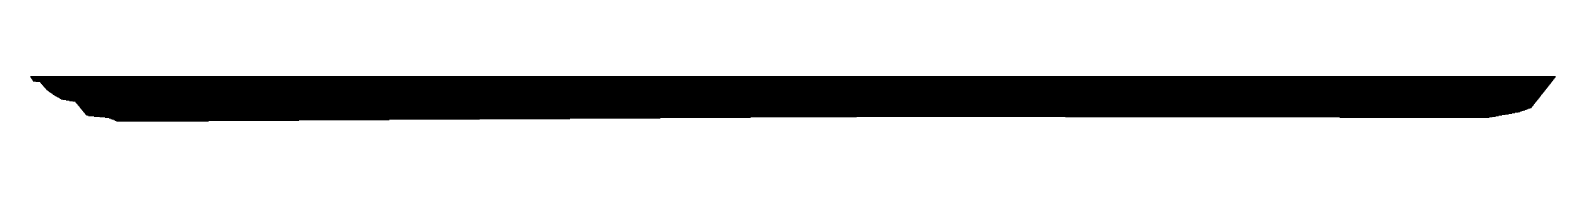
# Model space of a CAD drawing. Header units: inches. Extents: x 0 to 263, y 0 to 8.
import ezdxf

# ---------------------------------------------------------------- set-up
doc = ezdxf.new("R2010")
doc.units = ezdxf.units.IN
doc.header["$MEASUREMENT"] = 0
doc.layers.add('WSZ', color=80, linetype='Continuous')

msp = doc.modelspace()

# ---------------------------------------------------------------- linework, layer by layer
at = {"layer": 'WSZ'}
for p, q in [((263.5, 7.7), (0.5, 7.7)), ((263.42, 7.6), (0.56, 7.6)), ((263.34, 7.5), (0.63, 7.5)), ((263.26, 7.4), (0.7, 7.4)), ((263.18, 7.3), (0.77, 7.3)), ((263.1, 7.2), (0.83, 7.2)), ((263.02, 7.1), (0.9, 7.1)), ((262.95, 7), (0.97, 7)), ((262.87, 6.9), (1.44, 6.9)), ((262.79, 6.8), (2.17, 6.8)), ((262.71, 6.7), (2.26, 6.7)), ((262.63, 6.6), (2.34, 6.6)), ((262.55, 6.5), (2.43, 6.5)), ((262.47, 6.4), (2.52, 6.4)), ((262.39, 6.3), (2.61, 6.3)), ((262.31, 6.2), (2.69, 6.2)), ((262.24, 6.1), (2.78, 6.1)), ((262.16, 6), (2.87, 6)), ((262.08, 5.9), (2.96, 5.9)), ((262, 5.8), (3.05, 5.8)), ((261.92, 5.7), (3.13, 5.7)), ((261.84, 5.6), (3.22, 5.6)), ((261.76, 5.5), (3.31, 5.5)), ((261.68, 5.4), (3.41, 5.4)), ((261.6, 5.3), (3.56, 5.3)), ((261.52, 5.2), (3.7, 5.2)), ((261.45, 5.1), (3.84, 5.1)), ((261.37, 5), (3.98, 5)), ((261.29, 4.9), (4.12, 4.9)), ((261.21, 4.8), (4.27, 4.8)), ((261.09, 4.7), (4.41, 4.7)), ((261.05, 4.6), (4.55, 4.6)), ((260.97, 4.5), (4.72, 4.5)), ((260.89, 4.4), (4.89, 4.4)), ((260.81, 4.3), (5.07, 4.3)), ((260.73, 4.2), (5.24, 4.2)), ((260.66, 4.1), (5.42, 4.1)), ((260.58, 4), (5.59, 4)), ((260.5, 3.9), (5.77, 3.9)), ((260.42, 3.8), (6.06, 3.8)), ((260.34, 3.7), (6.65, 3.7)), ((260.26, 3.6), (7.23, 3.6)), ((260.18, 3.5), (7.81, 3.5)), ((260.1, 3.4), (8.25, 3.4)), ((260.02, 3.3), (8.33, 3.3)), ((259.95, 3.2), (8.42, 3.2)), ((259.87, 3.1), (8.5, 3.1)), ((259.79, 3), (8.58, 3)), ((259.71, 2.9), (8.67, 2.9)), ((259.63, 2.8), (8.75, 2.8)), ((259.55, 2.7), (8.84, 2.7)), ((259.47, 2.6), (8.92, 2.6)), ((259.39, 2.5), (9.01, 2.5)), ((259.31, 2.4), (9.09, 2.4)), ((259.09, 2.3), (9.18, 2.3)), ((258.8, 2.2), (9.26, 2.2)), ((258.5, 2.1), (9.35, 2.1)), ((258.21, 2), (9.43, 2)), ((257.92, 1.9), (9.51, 1.9)), ((257.63, 1.8), (9.58, 1.8)), ((257.34, 1.7), (9.66, 1.7)), ((257.05, 1.6), (9.74, 1.6)), ((256.51, 1.5), (9.82, 1.5)), ((255.94, 1.4), (9.9, 1.4)), ((255.38, 1.3), (9.98, 1.3)), ((254.81, 1.2), (10.06, 1.2)), ((254.24, 1.1), (10.13, 1.1)), ((253.69, 1), (10.48, 1)), ((253.15, 0.9), (11.45, 0.9)), ((142.93, 0.8), (12.43, 0.8)), ((124.68, 0.7), (13.4, 0.7)), ((109.1, 0.6), (14.08, 0.6)), ((93.52, 0.5), (14.33, 0.5)), ((77.93, 0.4), (14.59, 0.4)), ((62.35, 0.3), (14.84, 0.3)), ((46.77, 0.2), (15.09, 0.2)), ((31.18, 0.1), (15.35, 0.1)), ((252.6, 0.8), (179, 0.8)), ((252.05, 0.7), (226.32, 0.7))]:
    msp.add_line(p, q, dxfattribs=at)

doc.saveas('drawing.dxf')
